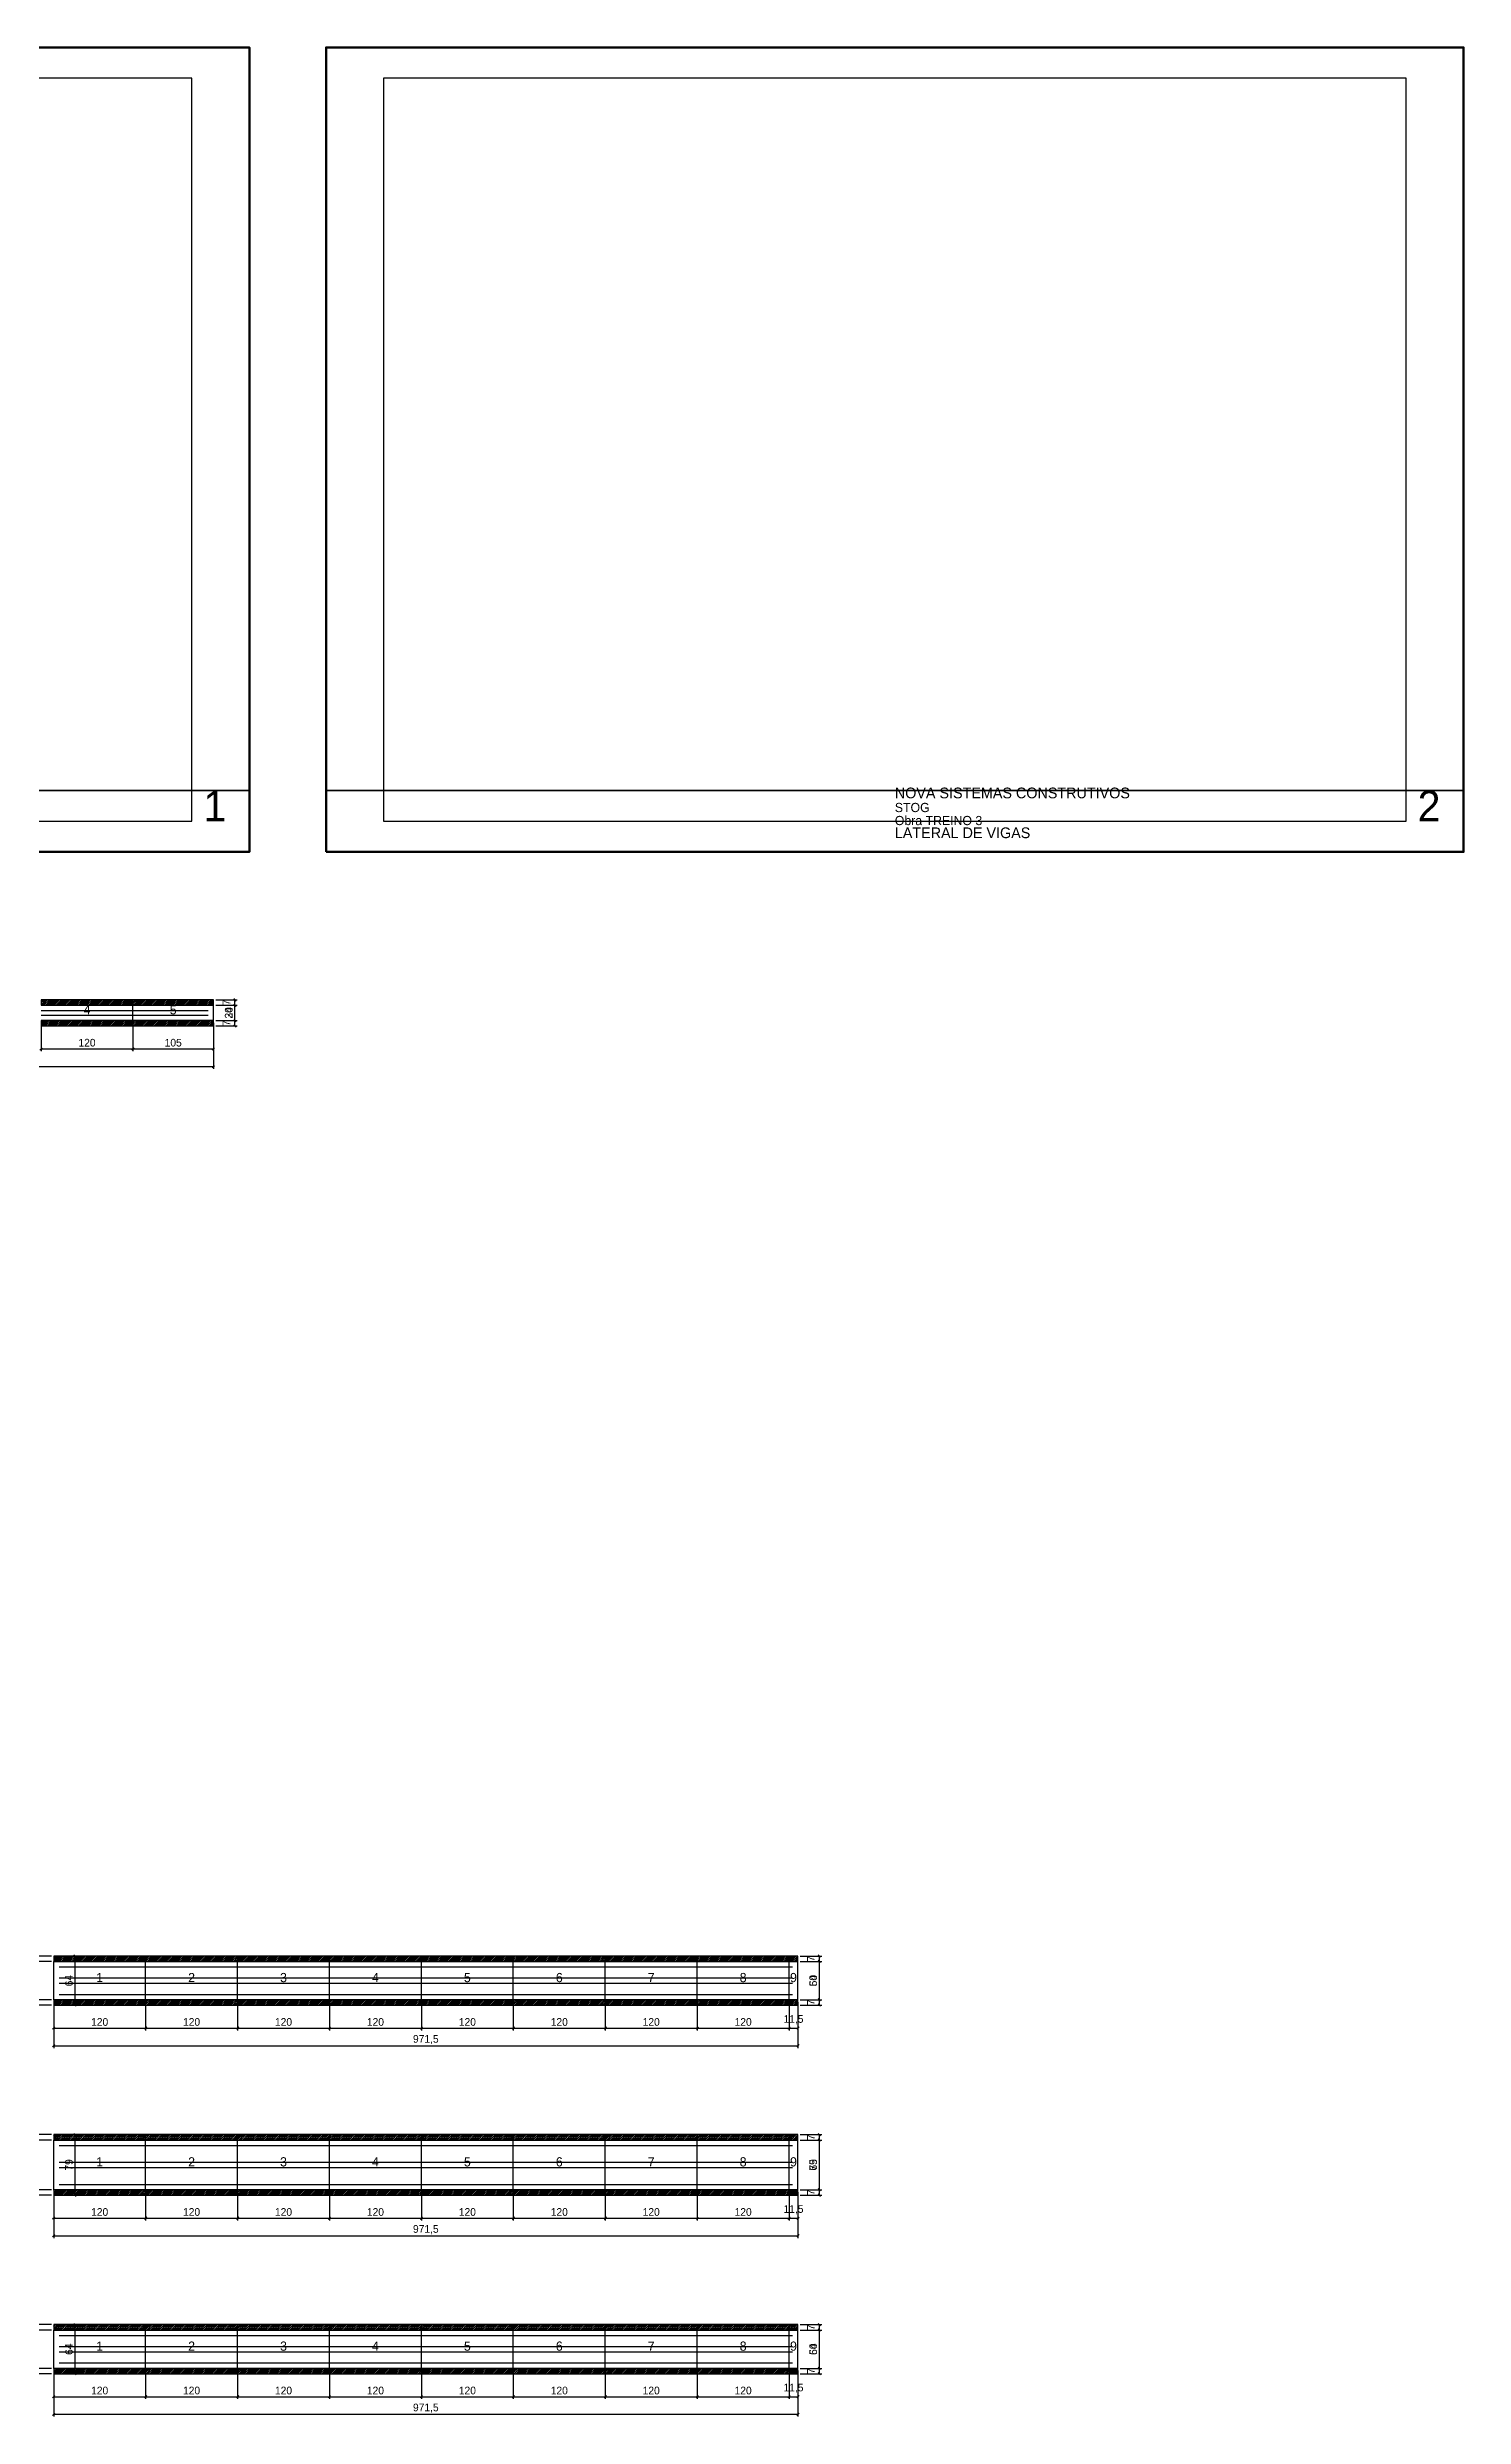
# Model space of a CAD drawing. Extents: x -13000 to 3070, y -38812 to 10330.
# Drawn here: x 1221 to 3070, y -1842 to 1250 of the extents above; entities that cross this region are included whole.
import ezdxf
from ezdxf.enums import TextEntityAlignment as Align

# ---------------------------------------------------------------- set-up
doc = ezdxf.new("R2010")
doc.units = 0
for name, color, linetype in [('5', 5, 'Continuous'), ('CARIMBO', 255, 'Continuous'), ('COTA', 241, 'Continuous'), ('Folhas', 255, 'Continuous'), ('Painéis', 200, 'Continuous'), ('SARR_2.2x7', 40, 'Continuous'), ('SCO-___-LAJ', 224, 'Continuous')]:
    doc.layers.add(name, color=color, linetype=linetype)
doc.dimstyles.new('PAINEL', dxfattribs={"dimtxt": 10, "dimasz": 3, "dimexe": 3, "dimexo": 3, "dimgap": 3, "dimtad": 1, "dimblk": 'OBLIQUE', "dimblk1": 'OBLIQUE', "dimcen": 2.5, "dimclrd": 4, "dimclre": 4, "dimclrt": 240, "dimazin": 3, "dimtfac": 1, "dimtmove": 0, "dimatfit": 3})

# ---------------------------------------------------------------- blocks, each defined once
blk = doc.blocks.new('_OBLIQUE')
at = {"color": 0, "linetype": 'BYBLOCK'}
blk.add_line((-0.5, -0.5), (0.5, 0.5), dxfattribs=at)

msp = doc.modelspace()

# ---------------------------------------------------------------- hatches: boundary and pattern name
at = {"layer": 'COTA'}
h = msp.add_hatch(dxfattribs=at)
h.set_pattern_fill('ANSI31', scale=0.5)
h.paths.add_polyline_path([(1213, 0), (1333, 0), (1333, 7), (1213, 7)])
h = msp.add_hatch(dxfattribs=at)
h.set_pattern_fill('ANSI31', scale=0.5)
h.paths.add_polyline_path([(1333, 0), (1438, 0), (1438, 7), (1333, 7)])
h = msp.add_hatch(dxfattribs=at)
h.set_pattern_fill('ANSI31', scale=0.5)
h.paths.add_polyline_path([(1213, -27), (1333, -27), (1333, -20), (1213, -20)])
h = msp.add_hatch(dxfattribs=at)
h.set_pattern_fill('ANSI31', scale=0.5)
h.paths.add_polyline_path([(1333, -27), (1438, -27), (1438, -20), (1333, -20)])
h = msp.add_hatch(dxfattribs=at)
h.set_pattern_fill('ANSI31', scale=0.5)
h.paths.add_polyline_path([(1229.5, -1248), (1349.5, -1248), (1349.5, -1241), (1229.5, -1241)])
h = msp.add_hatch(dxfattribs=at)
h.set_pattern_fill('ANSI31', scale=0.5)
h.paths.add_polyline_path([(1349.5, -1248), (1469.5, -1248), (1469.5, -1241), (1349.5, -1241)])
h = msp.add_hatch(dxfattribs=at)
h.set_pattern_fill('ANSI31', scale=0.5)
h.paths.add_polyline_path([(1469.5, -1248), (1589.5, -1248), (1589.5, -1241), (1469.5, -1241)])
h = msp.add_hatch(dxfattribs=at)
h.set_pattern_fill('ANSI31', scale=0.5)
h.paths.add_polyline_path([(1589.5, -1248), (1709.5, -1248), (1709.5, -1241), (1589.5, -1241)])
h = msp.add_hatch(dxfattribs=at)
h.set_pattern_fill('ANSI31', scale=0.5)
h.paths.add_polyline_path([(1709.5, -1248), (1829.5, -1248), (1829.5, -1241), (1709.5, -1241)])
h = msp.add_hatch(dxfattribs=at)
h.set_pattern_fill('ANSI31', scale=0.5)
h.paths.add_polyline_path([(1829.5, -1248), (1949.5, -1248), (1949.5, -1241), (1829.5, -1241)])
h = msp.add_hatch(dxfattribs=at)
h.set_pattern_fill('ANSI31', scale=0.5)
h.paths.add_polyline_path([(1949.5, -1248), (2069.5, -1248), (2069.5, -1241), (1949.5, -1241)])
h = msp.add_hatch(dxfattribs=at)
h.set_pattern_fill('ANSI31', scale=0.5)
h.paths.add_polyline_path([(2069.5, -1248), (2189.5, -1248), (2189.5, -1241), (2069.5, -1241)])
h = msp.add_hatch(dxfattribs=at)
h.set_pattern_fill('ANSI31', scale=0.5)
h.paths.add_polyline_path([(2189.5, -1248), (2201, -1248), (2201, -1241), (2189.5, -1241)])
h = msp.add_hatch(dxfattribs=at)
h.set_pattern_fill('ANSI31', scale=0.5)
h.paths.add_polyline_path([(1229.5, -1305), (1349.5, -1305), (1349.5, -1298), (1229.5, -1298)])
h = msp.add_hatch(dxfattribs=at)
h.set_pattern_fill('ANSI31', scale=0.5)
h.paths.add_polyline_path([(1349.5, -1305), (1469.5, -1305), (1469.5, -1298), (1349.5, -1298)])
h = msp.add_hatch(dxfattribs=at)
h.set_pattern_fill('ANSI31', scale=0.5)
h.paths.add_polyline_path([(1469.5, -1305), (1589.5, -1305), (1589.5, -1298), (1469.5, -1298)])
h = msp.add_hatch(dxfattribs=at)
h.set_pattern_fill('ANSI31', scale=0.5)
h.paths.add_polyline_path([(1589.5, -1305), (1709.5, -1305), (1709.5, -1298), (1589.5, -1298)])
h = msp.add_hatch(dxfattribs=at)
h.set_pattern_fill('ANSI31', scale=0.5)
h.paths.add_polyline_path([(1709.5, -1305), (1829.5, -1305), (1829.5, -1298), (1709.5, -1298)])
h = msp.add_hatch(dxfattribs=at)
h.set_pattern_fill('ANSI31', scale=0.5)
h.paths.add_polyline_path([(1829.5, -1305), (1949.5, -1305), (1949.5, -1298), (1829.5, -1298)])
h = msp.add_hatch(dxfattribs=at)
h.set_pattern_fill('ANSI31', scale=0.5)
h.paths.add_polyline_path([(1949.5, -1305), (2069.5, -1305), (2069.5, -1298), (1949.5, -1298)])
h = msp.add_hatch(dxfattribs=at)
h.set_pattern_fill('ANSI31', scale=0.5)
h.paths.add_polyline_path([(2069.5, -1305), (2189.5, -1305), (2189.5, -1298), (2069.5, -1298)])
h = msp.add_hatch(dxfattribs=at)
h.set_pattern_fill('ANSI31', scale=0.5)
h.paths.add_polyline_path([(2189.5, -1305), (2201, -1305), (2201, -1298), (2189.5, -1298)])
h = msp.add_hatch(dxfattribs=at)
h.set_pattern_fill('ANSI31', scale=0.5)
h.paths.add_polyline_path([(1229.5, -1481), (1349.5, -1481), (1349.5, -1474), (1229.5, -1474)])
h = msp.add_hatch(dxfattribs=at)
h.set_pattern_fill('ANSI31', scale=0.5)
h.paths.add_polyline_path([(1349.5, -1481), (1469.5, -1481), (1469.5, -1474), (1349.5, -1474)])
h = msp.add_hatch(dxfattribs=at)
h.set_pattern_fill('ANSI31', scale=0.5)
h.paths.add_polyline_path([(1469.5, -1481), (1589.5, -1481), (1589.5, -1474), (1469.5, -1474)])
h = msp.add_hatch(dxfattribs=at)
h.set_pattern_fill('ANSI31', scale=0.5)
h.paths.add_polyline_path([(1589.5, -1481), (1709.5, -1481), (1709.5, -1474), (1589.5, -1474)])
h = msp.add_hatch(dxfattribs=at)
h.set_pattern_fill('ANSI31', scale=0.5)
h.paths.add_polyline_path([(1709.5, -1481), (1829.5, -1481), (1829.5, -1474), (1709.5, -1474)])
h = msp.add_hatch(dxfattribs=at)
h.set_pattern_fill('ANSI31', scale=0.5)
h.paths.add_polyline_path([(1829.5, -1481), (1949.5, -1481), (1949.5, -1474), (1829.5, -1474)])
h = msp.add_hatch(dxfattribs=at)
h.set_pattern_fill('ANSI31', scale=0.5)
h.paths.add_polyline_path([(1949.5, -1481), (2069.5, -1481), (2069.5, -1474), (1949.5, -1474)])
h = msp.add_hatch(dxfattribs=at)
h.set_pattern_fill('ANSI31', scale=0.5)
h.paths.add_polyline_path([(2069.5, -1481), (2189.5, -1481), (2189.5, -1474), (2069.5, -1474)])
h = msp.add_hatch(dxfattribs=at)
h.set_pattern_fill('ANSI31', scale=0.5)
h.paths.add_polyline_path([(2189.5, -1481), (2201, -1481), (2201, -1474), (2189.5, -1474)])
h = msp.add_hatch(dxfattribs=at)
h.set_pattern_fill('ANSI31', scale=0.5)
h.paths.add_polyline_path([(1229.5, -1553), (1349.5, -1553), (1349.5, -1546), (1229.5, -1546)])
h = msp.add_hatch(dxfattribs=at)
h.set_pattern_fill('ANSI31', scale=0.5)
h.paths.add_polyline_path([(1349.5, -1553), (1469.5, -1553), (1469.5, -1546), (1349.5, -1546)])
h = msp.add_hatch(dxfattribs=at)
h.set_pattern_fill('ANSI31', scale=0.5)
h.paths.add_polyline_path([(1469.5, -1553), (1589.5, -1553), (1589.5, -1546), (1469.5, -1546)])
h = msp.add_hatch(dxfattribs=at)
h.set_pattern_fill('ANSI31', scale=0.5)
h.paths.add_polyline_path([(1589.5, -1553), (1709.5, -1553), (1709.5, -1546), (1589.5, -1546)])
h = msp.add_hatch(dxfattribs=at)
h.set_pattern_fill('ANSI31', scale=0.5)
h.paths.add_polyline_path([(1709.5, -1553), (1829.5, -1553), (1829.5, -1546), (1709.5, -1546)])
h = msp.add_hatch(dxfattribs=at)
h.set_pattern_fill('ANSI31', scale=0.5)
h.paths.add_polyline_path([(1829.5, -1553), (1949.5, -1553), (1949.5, -1546), (1829.5, -1546)])
h = msp.add_hatch(dxfattribs=at)
h.set_pattern_fill('ANSI31', scale=0.5)
h.paths.add_polyline_path([(1949.5, -1553), (2069.5, -1553), (2069.5, -1546), (1949.5, -1546)])
h = msp.add_hatch(dxfattribs=at)
h.set_pattern_fill('ANSI31', scale=0.5)
h.paths.add_polyline_path([(2069.5, -1553), (2189.5, -1553), (2189.5, -1546), (2069.5, -1546)])
h = msp.add_hatch(dxfattribs=at)
h.set_pattern_fill('ANSI31', scale=0.5)
h.paths.add_polyline_path([(2189.5, -1553), (2201, -1553), (2201, -1546), (2189.5, -1546)])
h = msp.add_hatch(dxfattribs=at)
h.set_pattern_fill('ANSI31', scale=0.5)
h.paths.add_polyline_path([(1229.5, -1729), (1349.5, -1729), (1349.5, -1722), (1229.5, -1722)])
h = msp.add_hatch(dxfattribs=at)
h.set_pattern_fill('ANSI31', scale=0.5)
h.paths.add_polyline_path([(1349.5, -1729), (1469.5, -1729), (1469.5, -1722), (1349.5, -1722)])
h = msp.add_hatch(dxfattribs=at)
h.set_pattern_fill('ANSI31', scale=0.5)
h.paths.add_polyline_path([(1469.5, -1729), (1589.5, -1729), (1589.5, -1722), (1469.5, -1722)])
h = msp.add_hatch(dxfattribs=at)
h.set_pattern_fill('ANSI31', scale=0.5)
h.paths.add_polyline_path([(1589.5, -1729), (1709.5, -1729), (1709.5, -1722), (1589.5, -1722)])
h = msp.add_hatch(dxfattribs=at)
h.set_pattern_fill('ANSI31', scale=0.5)
h.paths.add_polyline_path([(1709.5, -1729), (1829.5, -1729), (1829.5, -1722), (1709.5, -1722)])
h = msp.add_hatch(dxfattribs=at)
h.set_pattern_fill('ANSI31', scale=0.5)
h.paths.add_polyline_path([(1829.5, -1729), (1949.5, -1729), (1949.5, -1722), (1829.5, -1722)])
h = msp.add_hatch(dxfattribs=at)
h.set_pattern_fill('ANSI31', scale=0.5)
h.paths.add_polyline_path([(1949.5, -1729), (2069.5, -1729), (2069.5, -1722), (1949.5, -1722)])
h = msp.add_hatch(dxfattribs=at)
h.set_pattern_fill('ANSI31', scale=0.5)
h.paths.add_polyline_path([(2069.5, -1729), (2189.5, -1729), (2189.5, -1722), (2069.5, -1722)])
h = msp.add_hatch(dxfattribs=at)
h.set_pattern_fill('ANSI31', scale=0.5)
h.paths.add_polyline_path([(2189.5, -1729), (2201, -1729), (2201, -1722), (2189.5, -1722)])
h = msp.add_hatch(dxfattribs=at)
h.set_pattern_fill('ANSI31', scale=0.5)
h.paths.add_polyline_path([(1229.5, -1786), (1349.5, -1786), (1349.5, -1779), (1229.5, -1779)])
h = msp.add_hatch(dxfattribs=at)
h.set_pattern_fill('ANSI31', scale=0.5)
h.paths.add_polyline_path([(1349.5, -1786), (1469.5, -1786), (1469.5, -1779), (1349.5, -1779)])
h = msp.add_hatch(dxfattribs=at)
h.set_pattern_fill('ANSI31', scale=0.5)
h.paths.add_polyline_path([(1469.5, -1786), (1589.5, -1786), (1589.5, -1779), (1469.5, -1779)])
h = msp.add_hatch(dxfattribs=at)
h.set_pattern_fill('ANSI31', scale=0.5)
h.paths.add_polyline_path([(1589.5, -1786), (1709.5, -1786), (1709.5, -1779), (1589.5, -1779)])
h = msp.add_hatch(dxfattribs=at)
h.set_pattern_fill('ANSI31', scale=0.5)
h.paths.add_polyline_path([(1709.5, -1786), (1829.5, -1786), (1829.5, -1779), (1709.5, -1779)])
h = msp.add_hatch(dxfattribs=at)
h.set_pattern_fill('ANSI31', scale=0.5)
h.paths.add_polyline_path([(1829.5, -1786), (1949.5, -1786), (1949.5, -1779), (1829.5, -1779)])
h = msp.add_hatch(dxfattribs=at)
h.set_pattern_fill('ANSI31', scale=0.5)
h.paths.add_polyline_path([(1949.5, -1786), (2069.5, -1786), (2069.5, -1779), (1949.5, -1779)])
h = msp.add_hatch(dxfattribs=at)
h.set_pattern_fill('ANSI31', scale=0.5)
h.paths.add_polyline_path([(2069.5, -1786), (2189.5, -1786), (2189.5, -1779), (2069.5, -1779)])
h = msp.add_hatch(dxfattribs=at)
h.set_pattern_fill('ANSI31', scale=0.5)
h.paths.add_polyline_path([(2189.5, -1786), (2201, -1786), (2201, -1779), (2189.5, -1779)])

# ---------------------------------------------------------------- linework, layer by layer
at = {"layer": 'CARIMBO', "lineweight": 35}
for p, q in [((0, 280), (1485, 280)), ((1585, 280), (3070, 280))]:
    msp.add_line(p, q, dxfattribs=at)
at = {"layer": 'Folhas', "lineweight": 50}
for points in [[(0, 200), (1485, 200), (1485, 1250), (0, 1250)], [(1585, 200), (3070, 200), (3070, 1250), (1585, 1250)]]:
    msp.add_lwpolyline(points, close=True, dxfattribs=at)
at = {"layer": 'Folhas', "lineweight": 25}
for points in [[(75, 240), (1410, 240), (1410, 1210), (75, 1210)], [(1660, 240), (2995, 240), (2995, 1210), (1660, 1210)]]:
    msp.add_lwpolyline(points, close=True, dxfattribs=at)
at = {"layer": 'Painéis'}
for p, q in [((1213, 0), (1333, 0)), ((1333, -20), (1333, 0)), ((1333, -20), (1333, 0)), ((1333, 0), (1438, 0)), ((1333, -20), (1333, 0)), ((1438, -20), (1438, 0)), ((1213, -20), (1333, -20)), ((1333, -20), (1438, -20)), ((1229.5, -1248), (1349.5, -1248)), ((1229.5, -1298), (1229.5, -1248)), ((1349.5, -1298), (1349.5, -1248)), ((1349.5, -1298), (1349.5, -1248)), ((1349.5, -1248), (1469.5, -1248)), ((1349.5, -1298), (1349.5, -1248)), ((1469.5, -1298), (1469.5, -1248)), ((1469.5, -1298), (1469.5, -1248)), ((1469.5, -1248), (1589.5, -1248)), ((1469.5, -1298), (1469.5, -1248)), ((1589.5, -1298), (1589.5, -1248)), ((1589.5, -1298), (1589.5, -1248)), ((1589.5, -1248), (1709.5, -1248)), ((1589.5, -1298), (1589.5, -1248)), ((1709.5, -1298), (1709.5, -1248)), ((1709.5, -1298), (1709.5, -1248)), ((1709.5, -1248), (1829.5, -1248)), ((1709.5, -1298), (1709.5, -1248)), ((1829.5, -1298), (1829.5, -1248)), ((1829.5, -1298), (1829.5, -1248)), ((1829.5, -1248), (1949.5, -1248)), ((1829.5, -1298), (1829.5, -1248)), ((1949.5, -1298), (1949.5, -1248)), ((1949.5, -1298), (1949.5, -1248)), ((1949.5, -1248), (2069.5, -1248)), ((1949.5, -1298), (1949.5, -1248)), ((2069.5, -1298), (2069.5, -1248)), ((2069.5, -1298), (2069.5, -1248)), ((2069.5, -1248), (2189.5, -1248)), ((2069.5, -1298), (2069.5, -1248)), ((2189.5, -1298), (2189.5, -1248)), ((2189.5, -1298), (2189.5, -1248)), ((2189.5, -1248), (2201, -1248)), ((2189.5, -1298), (2189.5, -1248)), ((2201, -1298), (2201, -1248)), ((1229.5, -1298), (1349.5, -1298)), ((1349.5, -1298), (1469.5, -1298)), ((1469.5, -1298), (1589.5, -1298)), ((1589.5, -1298), (1709.5, -1298)), ((1709.5, -1298), (1829.5, -1298)), ((1829.5, -1298), (1949.5, -1298)), ((1949.5, -1298), (2069.5, -1298)), ((2069.5, -1298), (2189.5, -1298)), ((2189.5, -1298), (2201, -1298)), ((1229.5, -1481), (1349.5, -1481)), ((1229.5, -1546), (1229.5, -1481)), ((1349.5, -1546), (1349.5, -1481)), ((1349.5, -1546), (1349.5, -1481)), ((1349.5, -1481), (1469.5, -1481)), ((1349.5, -1546), (1349.5, -1481)), ((1469.5, -1546), (1469.5, -1481)), ((1469.5, -1546), (1469.5, -1481)), ((1469.5, -1481), (1589.5, -1481)), ((1469.5, -1546), (1469.5, -1481)), ((1589.5, -1546), (1589.5, -1481)), ((1589.5, -1546), (1589.5, -1481)), ((1589.5, -1481), (1709.5, -1481)), ((1589.5, -1546), (1589.5, -1481)), ((1709.5, -1546), (1709.5, -1481)), ((1709.5, -1546), (1709.5, -1481)), ((1709.5, -1481), (1829.5, -1481)), ((1709.5, -1546), (1709.5, -1481)), ((1829.5, -1546), (1829.5, -1481)), ((1829.5, -1546), (1829.5, -1481)), ((1829.5, -1481), (1949.5, -1481)), ((1829.5, -1546), (1829.5, -1481)), ((1949.5, -1546), (1949.5, -1481)), ((1949.5, -1546), (1949.5, -1481)), ((1949.5, -1481), (2069.5, -1481)), ((1949.5, -1546), (1949.5, -1481)), ((2069.5, -1546), (2069.5, -1481)), ((2069.5, -1546), (2069.5, -1481)), ((2069.5, -1481), (2189.5, -1481)), ((2069.5, -1546), (2069.5, -1481)), ((2189.5, -1546), (2189.5, -1481)), ((2189.5, -1546), (2189.5, -1481)), ((2189.5, -1481), (2201, -1481)), ((2189.5, -1546), (2189.5, -1481)), ((2201, -1546), (2201, -1481)), ((1229.5, -1546), (1349.5, -1546)), ((1349.5, -1546), (1469.5, -1546)), ((1469.5, -1546), (1589.5, -1546)), ((1589.5, -1546), (1709.5, -1546)), ((1709.5, -1546), (1829.5, -1546)), ((1829.5, -1546), (1949.5, -1546)), ((1949.5, -1546), (2069.5, -1546)), ((2069.5, -1546), (2189.5, -1546)), ((2189.5, -1546), (2201, -1546)), ((1229.5, -1729), (1349.5, -1729)), ((1229.5, -1779), (1229.5, -1729)), ((1349.5, -1779), (1349.5, -1729)), ((1349.5, -1779), (1349.5, -1729)), ((1349.5, -1729), (1469.5, -1729)), ((1349.5, -1779), (1349.5, -1729)), ((1469.5, -1779), (1469.5, -1729)), ((1469.5, -1779), (1469.5, -1729)), ((1469.5, -1729), (1589.5, -1729)), ((1469.5, -1779), (1469.5, -1729)), ((1589.5, -1779), (1589.5, -1729)), ((1589.5, -1779), (1589.5, -1729)), ((1589.5, -1729), (1709.5, -1729)), ((1589.5, -1779), (1589.5, -1729)), ((1709.5, -1779), (1709.5, -1729)), ((1709.5, -1779), (1709.5, -1729)), ((1709.5, -1729), (1829.5, -1729)), ((1709.5, -1779), (1709.5, -1729)), ((1829.5, -1779), (1829.5, -1729)), ((1829.5, -1779), (1829.5, -1729)), ((1829.5, -1729), (1949.5, -1729)), ((1829.5, -1779), (1829.5, -1729)), ((1949.5, -1779), (1949.5, -1729)), ((1949.5, -1779), (1949.5, -1729)), ((1949.5, -1729), (2069.5, -1729)), ((1949.5, -1779), (1949.5, -1729)), ((2069.5, -1779), (2069.5, -1729)), ((2069.5, -1779), (2069.5, -1729)), ((2069.5, -1729), (2189.5, -1729)), ((2069.5, -1779), (2069.5, -1729)), ((2189.5, -1779), (2189.5, -1729)), ((2189.5, -1779), (2189.5, -1729)), ((2189.5, -1729), (2201, -1729)), ((2189.5, -1779), (2189.5, -1729)), ((2201, -1779), (2201, -1729)), ((1229.5, -1779), (1349.5, -1779)), ((1349.5, -1779), (1469.5, -1779)), ((1469.5, -1779), (1589.5, -1779)), ((1589.5, -1779), (1709.5, -1779)), ((1709.5, -1779), (1829.5, -1779)), ((1829.5, -1779), (1949.5, -1779)), ((1949.5, -1779), (2069.5, -1779)), ((2069.5, -1779), (2189.5, -1779)), ((2189.5, -1779), (2201, -1779))]:
    msp.add_line(p, q, dxfattribs=at)
at = {"layer": 'SARR_2.2x7'}
for points in [[(1213, -7), (1333, -7)], [(1213, -7), (1333, -7)], [(1213, -13), (1333, -13)], [(1213, -13), (1333, -13)], [(1333, -7), (1431, -7)], [(1333, -7), (1431, -7)], [(1333, -13), (1431, -13)], [(1333, -13), (1431, -13)], [(1236.5, -1255), (1349.5, -1255)], [(1236.5, -1255), (1349.5, -1255)], [(1349.5, -1255), (1469.5, -1255)], [(1349.5, -1255), (1469.5, -1255)], [(1469.5, -1255), (1589.5, -1255)], [(1469.5, -1255), (1589.5, -1255)], [(1589.5, -1255), (1709.5, -1255)], [(1589.5, -1255), (1709.5, -1255)], [(1709.5, -1255), (1829.5, -1255)], [(1709.5, -1255), (1829.5, -1255)], [(1829.5, -1255), (1949.5, -1255)], [(1829.5, -1255), (1949.5, -1255)], [(1949.5, -1255), (2069.5, -1255)], [(1949.5, -1255), (2069.5, -1255)], [(2069.5, -1255), (2189.5, -1255)], [(2069.5, -1255), (2189.5, -1255)], [(2189.5, -1255), (2194, -1255)], [(2189.5, -1255), (2194, -1255)], [(1236.5, -1269.5), (1349.5, -1269.5)], [(1236.5, -1269.5), (1349.5, -1269.5)], [(1236.5, -1276.5), (1349.5, -1276.5)], [(1236.5, -1276.5), (1349.5, -1276.5)], [(1236.5, -1291), (1349.5, -1291)], [(1236.5, -1291), (1349.5, -1291)], [(1349.5, -1269.5), (1469.5, -1269.5)], [(1349.5, -1269.5), (1469.5, -1269.5)], [(1349.5, -1276.5), (1469.5, -1276.5)], [(1349.5, -1276.5), (1469.5, -1276.5)], [(1349.5, -1291), (1469.5, -1291)], [(1349.5, -1291), (1469.5, -1291)], [(1469.5, -1269.5), (1589.5, -1269.5)], [(1469.5, -1269.5), (1589.5, -1269.5)], [(1469.5, -1276.5), (1589.5, -1276.5)], [(1469.5, -1276.5), (1589.5, -1276.5)], [(1469.5, -1291), (1589.5, -1291)], [(1469.5, -1291), (1589.5, -1291)], [(1589.5, -1269.5), (1709.5, -1269.5)], [(1589.5, -1269.5), (1709.5, -1269.5)], [(1589.5, -1276.5), (1709.5, -1276.5)], [(1589.5, -1276.5), (1709.5, -1276.5)], [(1589.5, -1291), (1709.5, -1291)], [(1589.5, -1291), (1709.5, -1291)], [(1709.5, -1269.5), (1829.5, -1269.5)], [(1709.5, -1269.5), (1829.5, -1269.5)], [(1709.5, -1276.5), (1829.5, -1276.5)], [(1709.5, -1276.5), (1829.5, -1276.5)], [(1709.5, -1291), (1829.5, -1291)], [(1709.5, -1291), (1829.5, -1291)], [(1829.5, -1269.5), (1949.5, -1269.5)], [(1829.5, -1269.5), (1949.5, -1269.5)], [(1829.5, -1276.5), (1949.5, -1276.5)], [(1829.5, -1276.5), (1949.5, -1276.5)], [(1829.5, -1291), (1949.5, -1291)], [(1829.5, -1291), (1949.5, -1291)], [(1949.5, -1269.5), (2069.5, -1269.5)], [(1949.5, -1269.5), (2069.5, -1269.5)], [(1949.5, -1276.5), (2069.5, -1276.5)], [(1949.5, -1276.5), (2069.5, -1276.5)], [(1949.5, -1291), (2069.5, -1291)], [(1949.5, -1291), (2069.5, -1291)], [(2069.5, -1269.5), (2189.5, -1269.5)], [(2069.5, -1269.5), (2189.5, -1269.5)], [(2069.5, -1276.5), (2189.5, -1276.5)], [(2069.5, -1276.5), (2189.5, -1276.5)], [(2069.5, -1291), (2189.5, -1291)], [(2069.5, -1291), (2189.5, -1291)], [(2189.5, -1269.5), (2194, -1269.5)], [(2189.5, -1269.5), (2194, -1269.5)], [(2189.5, -1276.5), (2194, -1276.5)], [(2189.5, -1276.5), (2194, -1276.5)], [(2189.5, -1291), (2194, -1291)], [(2189.5, -1291), (2194, -1291)], [(1236.5, -1488), (1349.5, -1488)], [(1236.5, -1488), (1349.5, -1488)], [(1236.5, -1510), (1349.5, -1510)], [(1236.5, -1510), (1349.5, -1510)], [(1349.5, -1488), (1469.5, -1488)], [(1349.5, -1488), (1469.5, -1488)], [(1349.5, -1510), (1469.5, -1510)], [(1349.5, -1510), (1469.5, -1510)], [(1469.5, -1488), (1589.5, -1488)], [(1469.5, -1488), (1589.5, -1488)], [(1469.5, -1510), (1589.5, -1510)], [(1469.5, -1510), (1589.5, -1510)], [(1589.5, -1488), (1709.5, -1488)], [(1589.5, -1488), (1709.5, -1488)], [(1589.5, -1510), (1709.5, -1510)], [(1589.5, -1510), (1709.5, -1510)], [(1709.5, -1488), (1829.5, -1488)], [(1709.5, -1488), (1829.5, -1488)], [(1709.5, -1510), (1829.5, -1510)], [(1709.5, -1510), (1829.5, -1510)], [(1829.5, -1488), (1949.5, -1488)], [(1829.5, -1488), (1949.5, -1488)], [(1829.5, -1510), (1949.5, -1510)], [(1829.5, -1510), (1949.5, -1510)], [(1949.5, -1488), (2069.5, -1488)], [(1949.5, -1488), (2069.5, -1488)], [(1949.5, -1510), (2069.5, -1510)], [(1949.5, -1510), (2069.5, -1510)], [(2069.5, -1488), (2189.5, -1488)], [(2069.5, -1488), (2189.5, -1488)], [(2069.5, -1510), (2189.5, -1510)], [(2069.5, -1510), (2189.5, -1510)], [(2189.5, -1488), (2194, -1488)], [(2189.5, -1488), (2194, -1488)], [(2189.5, -1510), (2194, -1510)], [(2189.5, -1510), (2194, -1510)], [(1236.5, -1517), (1349.5, -1517)], [(1236.5, -1517), (1349.5, -1517)], [(1236.5, -1539), (1349.5, -1539)], [(1236.5, -1539), (1349.5, -1539)], [(1349.5, -1517), (1469.5, -1517)], [(1349.5, -1517), (1469.5, -1517)], [(1349.5, -1539), (1469.5, -1539)], [(1349.5, -1539), (1469.5, -1539)], [(1469.5, -1517), (1589.5, -1517)], [(1469.5, -1517), (1589.5, -1517)], [(1469.5, -1539), (1589.5, -1539)], [(1469.5, -1539), (1589.5, -1539)], [(1589.5, -1517), (1709.5, -1517)], [(1589.5, -1517), (1709.5, -1517)], [(1589.5, -1539), (1709.5, -1539)], [(1589.5, -1539), (1709.5, -1539)], [(1709.5, -1517), (1829.5, -1517)], [(1709.5, -1517), (1829.5, -1517)], [(1709.5, -1539), (1829.5, -1539)], [(1709.5, -1539), (1829.5, -1539)], [(1829.5, -1517), (1949.5, -1517)], [(1829.5, -1517), (1949.5, -1517)], [(1829.5, -1539), (1949.5, -1539)], [(1829.5, -1539), (1949.5, -1539)], [(1949.5, -1517), (2069.5, -1517)], [(1949.5, -1517), (2069.5, -1517)], [(1949.5, -1539), (2069.5, -1539)], [(1949.5, -1539), (2069.5, -1539)], [(2069.5, -1517), (2189.5, -1517)], [(2069.5, -1517), (2189.5, -1517)], [(2069.5, -1539), (2189.5, -1539)], [(2069.5, -1539), (2189.5, -1539)], [(2189.5, -1517), (2194, -1517)], [(2189.5, -1517), (2194, -1517)], [(2189.5, -1539), (2194, -1539)], [(2189.5, -1539), (2194, -1539)], [(1236.5, -1736), (1349.5, -1736)], [(1236.5, -1736), (1349.5, -1736)], [(1236.5, -1750.5), (1349.5, -1750.5)], [(1236.5, -1750.5), (1349.5, -1750.5)], [(1236.5, -1757.5), (1349.5, -1757.5)], [(1236.5, -1757.5), (1349.5, -1757.5)], [(1349.5, -1736), (1469.5, -1736)], [(1349.5, -1736), (1469.5, -1736)], [(1349.5, -1750.5), (1469.5, -1750.5)], [(1349.5, -1750.5), (1469.5, -1750.5)], [(1349.5, -1757.5), (1469.5, -1757.5)], [(1349.5, -1757.5), (1469.5, -1757.5)], [(1469.5, -1736), (1589.5, -1736)], [(1469.5, -1736), (1589.5, -1736)], [(1469.5, -1750.5), (1589.5, -1750.5)], [(1469.5, -1750.5), (1589.5, -1750.5)], [(1469.5, -1757.5), (1589.5, -1757.5)], [(1469.5, -1757.5), (1589.5, -1757.5)], [(1589.5, -1736), (1709.5, -1736)], [(1589.5, -1736), (1709.5, -1736)], [(1589.5, -1750.5), (1709.5, -1750.5)], [(1589.5, -1750.5), (1709.5, -1750.5)], [(1589.5, -1757.5), (1709.5, -1757.5)], [(1589.5, -1757.5), (1709.5, -1757.5)], [(1709.5, -1736), (1829.5, -1736)], [(1709.5, -1736), (1829.5, -1736)], [(1709.5, -1750.5), (1829.5, -1750.5)], [(1709.5, -1750.5), (1829.5, -1750.5)], [(1709.5, -1757.5), (1829.5, -1757.5)], [(1709.5, -1757.5), (1829.5, -1757.5)], [(1829.5, -1736), (1949.5, -1736)], [(1829.5, -1736), (1949.5, -1736)], [(1829.5, -1750.5), (1949.5, -1750.5)], [(1829.5, -1750.5), (1949.5, -1750.5)], [(1829.5, -1757.5), (1949.5, -1757.5)], [(1829.5, -1757.5), (1949.5, -1757.5)], [(1949.5, -1736), (2069.5, -1736)], [(1949.5, -1736), (2069.5, -1736)], [(1949.5, -1750.5), (2069.5, -1750.5)], [(1949.5, -1750.5), (2069.5, -1750.5)], [(1949.5, -1757.5), (2069.5, -1757.5)], [(1949.5, -1757.5), (2069.5, -1757.5)], [(2069.5, -1736), (2189.5, -1736)], [(2069.5, -1736), (2189.5, -1736)], [(2069.5, -1750.5), (2189.5, -1750.5)], [(2069.5, -1750.5), (2189.5, -1750.5)], [(2069.5, -1757.5), (2189.5, -1757.5)], [(2069.5, -1757.5), (2189.5, -1757.5)], [(2189.5, -1736), (2194, -1736)], [(2189.5, -1736), (2194, -1736)], [(2189.5, -1750.5), (2194, -1750.5)], [(2189.5, -1750.5), (2194, -1750.5)], [(2189.5, -1757.5), (2194, -1757.5)], [(2189.5, -1757.5), (2194, -1757.5)], [(1236.5, -1772), (1349.5, -1772)], [(1236.5, -1772), (1349.5, -1772)], [(1349.5, -1772), (1469.5, -1772)], [(1349.5, -1772), (1469.5, -1772)], [(1469.5, -1772), (1589.5, -1772)], [(1469.5, -1772), (1589.5, -1772)], [(1589.5, -1772), (1709.5, -1772)], [(1589.5, -1772), (1709.5, -1772)], [(1709.5, -1772), (1829.5, -1772)], [(1709.5, -1772), (1829.5, -1772)], [(1829.5, -1772), (1949.5, -1772)], [(1829.5, -1772), (1949.5, -1772)], [(1949.5, -1772), (2069.5, -1772)], [(1949.5, -1772), (2069.5, -1772)], [(2069.5, -1772), (2189.5, -1772)], [(2069.5, -1772), (2189.5, -1772)], [(2189.5, -1772), (2194, -1772)], [(2189.5, -1772), (2194, -1772)]]:
    msp.add_lwpolyline(points, dxfattribs=at)
at = {"layer": 'SCO-___-LAJ'}
for points in [[(1213, 0), (1333, 0), (1333, 7), (1213, 7)], [(1333, 0), (1438, 0), (1438, 7), (1333, 7)], [(1213, -27), (1333, -27), (1333, -20), (1213, -20)], [(1333, -27), (1438, -27), (1438, -20), (1333, -20)], [(1229.5, -1248), (1349.5, -1248), (1349.5, -1241), (1229.5, -1241)], [(1349.5, -1248), (1469.5, -1248), (1469.5, -1241), (1349.5, -1241)], [(1469.5, -1248), (1589.5, -1248), (1589.5, -1241), (1469.5, -1241)], [(1589.5, -1248), (1709.5, -1248), (1709.5, -1241), (1589.5, -1241)], [(1709.5, -1248), (1829.5, -1248), (1829.5, -1241), (1709.5, -1241)], [(1829.5, -1248), (1949.5, -1248), (1949.5, -1241), (1829.5, -1241)], [(1949.5, -1248), (2069.5, -1248), (2069.5, -1241), (1949.5, -1241)], [(2069.5, -1248), (2189.5, -1248), (2189.5, -1241), (2069.5, -1241)], [(2189.5, -1248), (2201, -1248), (2201, -1241), (2189.5, -1241)], [(1229.5, -1305), (1349.5, -1305), (1349.5, -1298), (1229.5, -1298)], [(1349.5, -1305), (1469.5, -1305), (1469.5, -1298), (1349.5, -1298)], [(1469.5, -1305), (1589.5, -1305), (1589.5, -1298), (1469.5, -1298)], [(1589.5, -1305), (1709.5, -1305), (1709.5, -1298), (1589.5, -1298)], [(1709.5, -1305), (1829.5, -1305), (1829.5, -1298), (1709.5, -1298)], [(1829.5, -1305), (1949.5, -1305), (1949.5, -1298), (1829.5, -1298)], [(1949.5, -1305), (2069.5, -1305), (2069.5, -1298), (1949.5, -1298)], [(2069.5, -1305), (2189.5, -1305), (2189.5, -1298), (2069.5, -1298)], [(2189.5, -1305), (2201, -1305), (2201, -1298), (2189.5, -1298)], [(1229.5, -1481), (1349.5, -1481), (1349.5, -1474), (1229.5, -1474)], [(1349.5, -1481), (1469.5, -1481), (1469.5, -1474), (1349.5, -1474)], [(1469.5, -1481), (1589.5, -1481), (1589.5, -1474), (1469.5, -1474)], [(1589.5, -1481), (1709.5, -1481), (1709.5, -1474), (1589.5, -1474)], [(1709.5, -1481), (1829.5, -1481), (1829.5, -1474), (1709.5, -1474)], [(1829.5, -1481), (1949.5, -1481), (1949.5, -1474), (1829.5, -1474)], [(1949.5, -1481), (2069.5, -1481), (2069.5, -1474), (1949.5, -1474)], [(2069.5, -1481), (2189.5, -1481), (2189.5, -1474), (2069.5, -1474)], [(2189.5, -1481), (2201, -1481), (2201, -1474), (2189.5, -1474)], [(1229.5, -1553), (1349.5, -1553), (1349.5, -1546), (1229.5, -1546)], [(1349.5, -1553), (1469.5, -1553), (1469.5, -1546), (1349.5, -1546)], [(1469.5, -1553), (1589.5, -1553), (1589.5, -1546), (1469.5, -1546)], [(1589.5, -1553), (1709.5, -1553), (1709.5, -1546), (1589.5, -1546)], [(1709.5, -1553), (1829.5, -1553), (1829.5, -1546), (1709.5, -1546)], [(1829.5, -1553), (1949.5, -1553), (1949.5, -1546), (1829.5, -1546)], [(1949.5, -1553), (2069.5, -1553), (2069.5, -1546), (1949.5, -1546)], [(2069.5, -1553), (2189.5, -1553), (2189.5, -1546), (2069.5, -1546)], [(2189.5, -1553), (2201, -1553), (2201, -1546), (2189.5, -1546)], [(1229.5, -1729), (1349.5, -1729), (1349.5, -1722), (1229.5, -1722)], [(1349.5, -1729), (1469.5, -1729), (1469.5, -1722), (1349.5, -1722)], [(1469.5, -1729), (1589.5, -1729), (1589.5, -1722), (1469.5, -1722)], [(1589.5, -1729), (1709.5, -1729), (1709.5, -1722), (1589.5, -1722)], [(1709.5, -1729), (1829.5, -1729), (1829.5, -1722), (1709.5, -1722)], [(1829.5, -1729), (1949.5, -1729), (1949.5, -1722), (1829.5, -1722)], [(1949.5, -1729), (2069.5, -1729), (2069.5, -1722), (1949.5, -1722)], [(2069.5, -1729), (2189.5, -1729), (2189.5, -1722), (2069.5, -1722)], [(2189.5, -1729), (2201, -1729), (2201, -1722), (2189.5, -1722)], [(1229.5, -1786), (1349.5, -1786), (1349.5, -1779), (1229.5, -1779)], [(1349.5, -1786), (1469.5, -1786), (1469.5, -1779), (1349.5, -1779)], [(1469.5, -1786), (1589.5, -1786), (1589.5, -1779), (1469.5, -1779)], [(1589.5, -1786), (1709.5, -1786), (1709.5, -1779), (1589.5, -1779)], [(1709.5, -1786), (1829.5, -1786), (1829.5, -1779), (1709.5, -1779)], [(1829.5, -1786), (1949.5, -1786), (1949.5, -1779), (1829.5, -1779)], [(1949.5, -1786), (2069.5, -1786), (2069.5, -1779), (1949.5, -1779)], [(2069.5, -1786), (2189.5, -1786), (2189.5, -1779), (2069.5, -1779)], [(2189.5, -1786), (2201, -1786), (2201, -1779), (2189.5, -1779)]]:
    msp.add_lwpolyline(points, close=True, dxfattribs=at)

# ---------------------------------------------------------------- texts
at = {"layer": '5'}
for s, p in [('4', (1273, -6)), ('5', (1385.5, -6)), ('1', (1289.5, -1269)), ('2', (1409.5, -1269)), ('3', (1529.5, -1269)), ('4', (1649.5, -1269)), ('5', (1769.5, -1269)), ('6', (1889.5, -1269)), ('7', (2009.5, -1269)), ('8', (2129.5, -1269)), ('9', (2195.25, -1269)), ('1', (1289.5, -1509.5)), ('2', (1409.5, -1509.5)), ('3', (1529.5, -1509.5)), ('4', (1649.5, -1509.5)), ('5', (1769.5, -1509.5)), ('6', (1889.5, -1509.5)), ('7', (2009.5, -1509.5)), ('8', (2129.5, -1509.5)), ('9', (2195.25, -1509.5)), ('1', (1289.5, -1750)), ('2', (1409.5, -1750)), ('3', (1529.5, -1750)), ('4', (1649.5, -1750)), ('5', (1769.5, -1750)), ('6', (1889.5, -1750)), ('7', (2009.5, -1750)), ('8', (2129.5, -1750)), ('9', (2195.25, -1750))]:
    msp.add_text(s, height=12, dxfattribs=at).set_placement(p, align=Align.MIDDLE_CENTER)
at = {"layer": 'CARIMBO'}
for s, height, p in [('1', 40, (1425, 240)), ('NOVA SISTEMAS CONSTRUTIVOS', 14, (2327.5, 270)), ('2', 40, (3010, 240)), ('STOG', 12, (2327.5, 252)), ('Obra TREINO 3', 12, (2327.5, 235)), ('LATERAL DE VIGAS', 14, (2327.5, 218))]:
    msp.add_text(s, height=height, dxfattribs=at).set_placement(p)

# ---------------------------------------------------------------- dimensions: what is measured, and where the dimension line sits
at = {"layer": 'COTA'}
for base, p1, p2 in [((1466, -27), (1438, -27), (1438, 7)), ((1466, 0), (1438, 0), (1438, 7)), ((1466, -20), (1438, -20), (1438, 0)), ((1466, -27), (1438, -27), (1438, -20)), ((1201.5, -1248), (1229.5, -1248), (1229.5, -1241)), ((1201.5, -1298), (1229.5, -1298), (1229.5, -1248)), ((1257.5, -1305), (1229.5, -1305), (1229.5, -1241)), ((2229, -1305), (2201, -1305), (2201, -1241)), ((2229, -1248), (2201, -1248), (2201, -1241)), ((2229, -1298), (2201, -1298), (2201, -1248)), ((1201.5, -1305), (1229.5, -1305), (1229.5, -1298)), ((2229, -1305), (2201, -1305), (2201, -1298)), ((1201.5, -1481), (1229.5, -1481), (1229.5, -1474)), ((1201.5, -1546), (1229.5, -1546), (1229.5, -1481)), ((1257.5, -1553), (1229.5, -1553), (1229.5, -1474)), ((2229, -1553), (2201, -1553), (2201, -1474)), ((2229, -1481), (2201, -1481), (2201, -1474)), ((2229, -1546), (2201, -1546), (2201, -1481)), ((1201.5, -1553), (1229.5, -1553), (1229.5, -1546)), ((2229, -1553), (2201, -1553), (2201, -1546)), ((1201.5, -1729), (1229.5, -1729), (1229.5, -1722)), ((1201.5, -1779), (1229.5, -1779), (1229.5, -1729)), ((1257.5, -1786), (1229.5, -1786), (1229.5, -1722)), ((2229, -1786), (2201, -1786), (2201, -1722)), ((2229, -1729), (2201, -1729), (2201, -1722)), ((2229, -1779), (2201, -1779), (2201, -1729)), ((1201.5, -1786), (1229.5, -1786), (1229.5, -1779)), ((2229, -1786), (2201, -1786), (2201, -1779))]:
    msp.add_linear_dim(base=base, p1=p1, p2=p2, angle=90, dimstyle='PAINEL', dxfattribs=at).render()
for base, p1, p2 in [((853, -80), (853, -20), (1438, -20)), ((1213, -57), (1213, -20), (1333, -20)), ((1333, -57), (1333, -20), (1438, -20)), ((1229.5, -1335), (1229.5, -1298), (1349.5, -1298)), ((1229.5, -1358), (1229.5, -1298), (2201, -1298)), ((1349.5, -1335), (1349.5, -1298), (1469.5, -1298)), ((1469.5, -1335), (1469.5, -1298), (1589.5, -1298)), ((1589.5, -1335), (1589.5, -1298), (1709.5, -1298)), ((1709.5, -1335), (1709.5, -1298), (1829.5, -1298)), ((1829.5, -1335), (1829.5, -1298), (1949.5, -1298)), ((1949.5, -1335), (1949.5, -1298), (2069.5, -1298)), ((2069.5, -1335), (2069.5, -1298), (2189.5, -1298)), ((2189.5, -1335), (2189.5, -1298), (2201, -1298)), ((1229.5, -1583), (1229.5, -1546), (1349.5, -1546)), ((1229.5, -1606), (1229.5, -1546), (2201, -1546)), ((1349.5, -1583), (1349.5, -1546), (1469.5, -1546)), ((1469.5, -1583), (1469.5, -1546), (1589.5, -1546)), ((1589.5, -1583), (1589.5, -1546), (1709.5, -1546)), ((1709.5, -1583), (1709.5, -1546), (1829.5, -1546)), ((1829.5, -1583), (1829.5, -1546), (1949.5, -1546)), ((1949.5, -1583), (1949.5, -1546), (2069.5, -1546)), ((2069.5, -1583), (2069.5, -1546), (2189.5, -1546)), ((2189.5, -1583), (2189.5, -1546), (2201, -1546)), ((1229.5, -1816), (1229.5, -1779), (1349.5, -1779)), ((1229.5, -1839), (1229.5, -1779), (2201, -1779)), ((1349.5, -1816), (1349.5, -1779), (1469.5, -1779)), ((1469.5, -1816), (1469.5, -1779), (1589.5, -1779)), ((1589.5, -1816), (1589.5, -1779), (1709.5, -1779)), ((1709.5, -1816), (1709.5, -1779), (1829.5, -1779)), ((1829.5, -1816), (1829.5, -1779), (1949.5, -1779)), ((1949.5, -1816), (1949.5, -1779), (2069.5, -1779)), ((2069.5, -1816), (2069.5, -1779), (2189.5, -1779)), ((2189.5, -1816), (2189.5, -1779), (2201, -1779))]:
    msp.add_linear_dim(base=base, p1=p1, p2=p2, dimstyle='PAINEL', dxfattribs=at).render()

doc.saveas('drawing.dxf')
